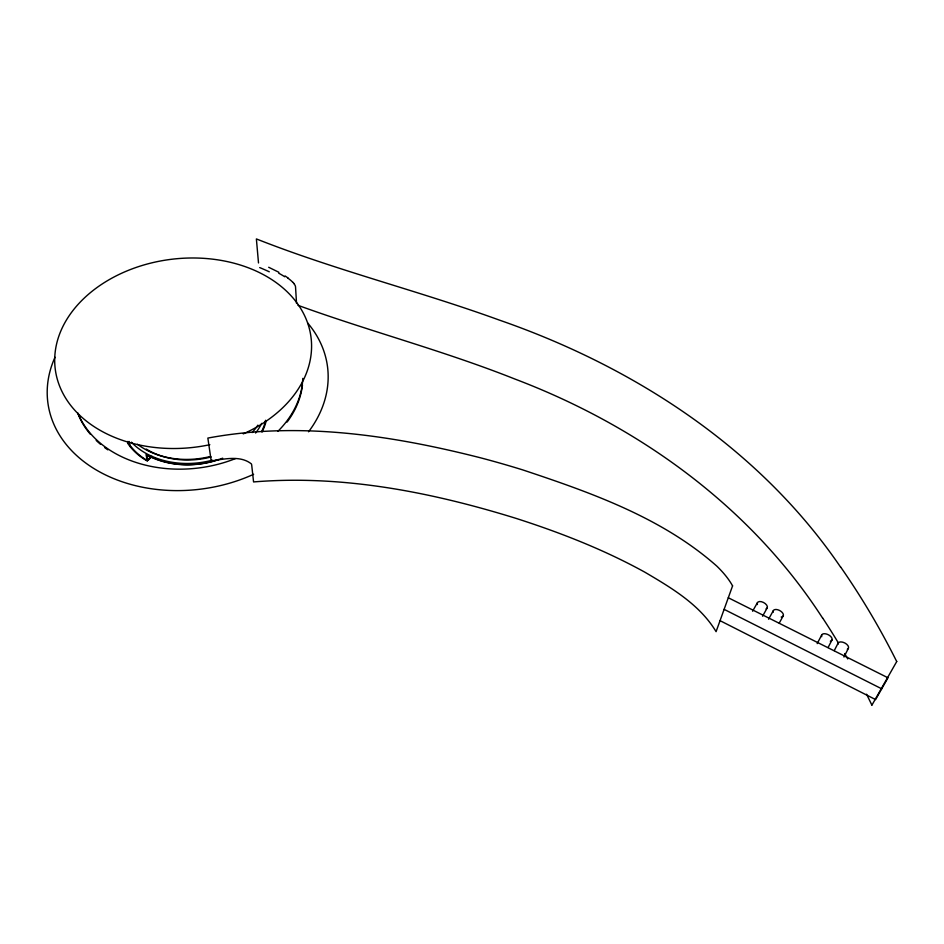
<?xml version="1.0" encoding="UTF-8"?>
<svg xmlns="http://www.w3.org/2000/svg" width="944" height="944" viewBox="0 0 944 944"><rect width="100%" height="100%" fill="white"/><g stroke="black" fill="none" stroke-linecap="round" stroke-linejoin="round"><path stroke-width="1.42" d="M843.96 657.048L848.408 648.28M834.26 650.617L838.107 643.147M828.089 647.525L831.947 640.067M817.185 643.619L821.717 634.97M779.272 623.052L783.272 615.771M768.558 619.229L773.254 610.78M762.563 616.22L767.271 607.794M752.592 611.216L757.336 602.827M871.961 705.074L896.8 661.414M151.359 456.495L147.382 460.589A72.959 55.484 -7.6 0 1 127.405 441.45M151.972 456.341L147.996 460.436L146.934 455.15M297.997 305.325C369.777 331.379 443.845 350.779 514.846 379.016C638.156 425.779 750.48 506.373 822.59 618.096M268.686 267.27L278.846 272.273M728.296 597.753L887.985 677.792L875.584 699.575L720.048 620.668M724.119 609.352L881.708 688.813M285.088 275.955L288.109 278.043M840.573 567.096L840.361 566.801C759.212 447.916 633.719 366.673 499.27 320.063C419.018 290.882 335.84 270.35 256.379 238.926L258.503 262.951M294.186 283.825L295.189 285.607A6.431 3.835 36.8 0 1 295.543 287.082L296.546 303.472M129.009 441.391L130.142 446.595M259.706 267.589A131.181 53.961 33.1 0 1 269.288 271.789M278.704 273.194A53.501 27.919 36.4 0 1 284.758 276.757M288.003 278.22A19.741 11.281 37.3 0 1 292.97 282.48M293.065 282.433A10.915 6.455 37.1 0 1 294.174 283.825M822.696 618.06A900.482 801.857 -45.8 0 1 838.437 643.041M844.656 653.567A900.482 801.857 -45.8 0 1 847.747 658.947M866.533 694.218A900.482 801.857 -45.8 0 1 871.855 705.097M840.691 567.061A945.569 838.508 -42.8 0 1 896.658 661.437M218.571 459.48A73.372 55.602 -7.5 0 1 147.547 454.984M265.583 420.269A72.959 55.484 -7.6 0 1 261.759 431.314M757.418 604.549A5.558 3.068 28.6 0 1 763.448 602.437A5.558 3.068 28.6 0 1 766.068 608.868M821.717 636.669A5.711 3.115 26.9 0 1 824.726 633.719A5.711 3.115 26.9 0 1 831.298 637.165A5.711 3.115 26.9 0 1 830.342 641.188M773.23 612.219A5.605 3.08 28.2 0 1 776.558 609.517A5.605 3.08 28.2 0 1 782.847 613.317A5.605 3.08 28.2 0 1 781.184 617.034M837.953 644.315A5.758 3.127 26.5 0 1 844.856 643.006A5.758 3.127 26.5 0 1 847.323 649.224M302.458 384.975A115.074 85.987 -7.2 0 1 287.094 422.051M107.84 449.84A115.074 85.987 -7.2 0 1 104.607 447.527M100.524 444.305A115.074 85.987 -7.2 0 1 96.194 440.423M90.376 434.275A115.074 85.987 -7.2 0 1 78.187 414.251M209.828 444.707A128.88 94.695 -6.9 0 1 57.832 339.297A128.88 94.695 -6.9 0 1 261.146 273.465A128.88 94.695 -6.9 0 1 243.269 433.886M307.661 322.99A140.975 105.327 -7.2 0 1 308.546 431.797M253.641 474.289A140.975 105.327 -7.2 0 1 96.253 469.959A140.975 105.327 -7.2 0 1 55.012 357.233M302.776 378.402A115.192 86.022 -7.2 0 1 277.961 431.266M235.457 458.595A115.192 86.022 -7.2 0 1 77.88 413.024M211.185 456.92A70.139 53.1 -7.5 0 1 146.214 449.037M266.066 421.378A73.915 56.203 -7.6 0 1 261.995 432.104M127.558 443.043A73.915 56.203 -7.6 0 0 147.358 461.038L146.049 454.595A74.34 56.321 -7.5 0 0 222.678 458.17M261.689 423.36A74.423 56.345 -7.5 0 1 255.6 433.036M212.341 460.176A74.423 56.345 -7.5 0 1 131.405 442.181M257.889 425.154A74.682 56.416 -7.4 0 1 252.107 432.588M209.049 456.802A74.682 56.416 -7.4 0 1 137.482 444.294M732.579 585.87L716.083 631.654C699.811 604.608 671.55 587.923 645.059 572.3C604.207 549.75 560.583 532.676 516.226 518.433C431.585 492.178 342.507 474.596 253.57 481.936L251.706 465.085A8.177 4.956 -4.5 0 0 251.293 463.834C240.236 455.102 224.129 459.173 211.196 460.884L207.857 438.075C298.54 421.118 391.878 435.267 480.295 457.746A1785.6 1329.6 -77.1 0 1 522.705 469.888C591.121 492.662 662.11 517.642 716.921 566.211C722.915 572.088 728.485 578.519 732.579 585.87"/></g></svg>
